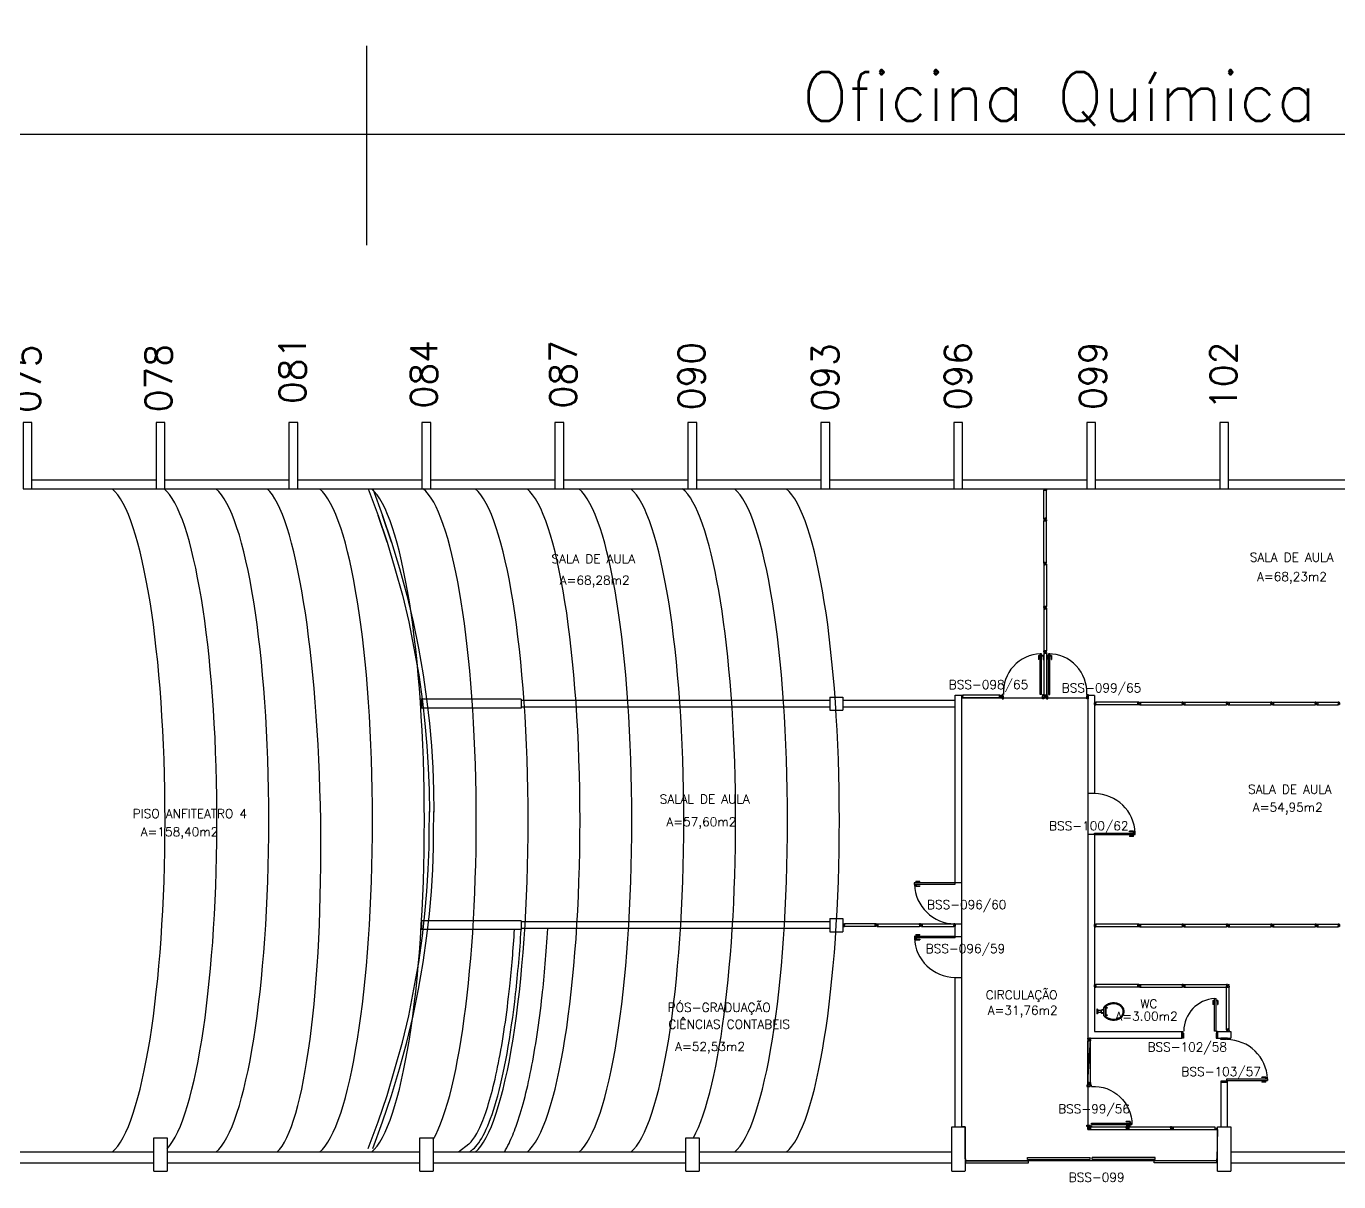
# Model space of a CAD drawing. Extents: x -248 to -11, y 347 to 447.
# Drawn here: x -159.2 to -129.58, y 416.39 to 442.47 of the extents above; entities that cross this region are included whole.
import ezdxf
from ezdxf.enums import TextEntityAlignment as Align

# ---------------------------------------------------------------- set-up
doc = ezdxf.new("R2010")
doc.units = 0
doc.header["$LTSCALE"] = 0.02
doc.header["$MEASUREMENT"] = 0
doc.header["$PDMODE"] = 99
doc.layers.get('0').update_dxf_attribs({"linetype": 'CONTINUOUS'})
doc.layers.get('DEFPOINTS').update_dxf_attribs({"linetype": 'CONTINUOUS'})
for name, color, linetype in [('ALV', 2, 'CONTINUOUS'), ('AREA', 2, 'CONTINUOUS'), ('DIV', 2, 'CONTINUOUS'), ('EQUIP', 1, 'CONTINUOUS'), ('ESQ', 1, 'CONTINUOUS'), ('ESTR', 3, 'CONTINUOUS'), ('JANELA', 1, 'CONTINUOUS'), ('LAYOUT-ANF', 1, 'CONTINUOUS'), ('NOPILAR1', 2, 'CONTINUOUS'), ('TEXTO', 2, 'CONTINUOUS'), ('TEXTO-CENTRO-CUSTO', 2, 'CONTINUOUS'), ('TEXTO-ENDEREÇO', 2, 'CONTINUOUS')]:
    doc.layers.add(name, color=color, linetype=linetype)
doc.styles.add('1', font='romans.shx', dxfattribs={"height": 1.1})
doc.styles.add('NOPILAR', font='simplex.shx', dxfattribs={"height": 0.6})
doc.styles.add('UNB-100', font='simplex.shx', dxfattribs={"height": 0.2})
doc.styles.add('UNB-100-1', font='simplex.shx', dxfattribs={"height": 0.2})
doc.dimstyles.new('1-600', dxfattribs={"dimtxt": 1.1, "dimasz": 2.5, "dimexe": 2, "dimexo": 4, "dimgap": 0.2, "dimtad": 1, "dimdec": 0, "dimzin": 4, "dimdsep": 46, "dimlunit": 6, "dimtxsty": '1', "dimblk1": 'NONE', "dimblk2": 'NONE', "dimsah": 1, "dimcen": 0, "dimclrd": 2, "dimclre": 2, "dimclrt": 2, "dimadec": 0, "dimazin": 0, "dimtfac": 1, "dimtdec": 0, "dimtmove": 2, "dimatfit": 3, "dimldrblk": 'NONE', "dimfxl": 0, "dimtolj": 1, "dimtzin": 0, "dimarcsym": 0})

# ---------------------------------------------------------------- blocks, each defined once
blk = doc.blocks.new('PILAR-SSS')
blk.add_lwpolyline([(0, 0), (0, -1.5), (0.2, -1.5), (0.2, 0)], close=True)
blk = doc.blocks.new('PISOANF-SSS')
for p, q in [((0, 0), (-0.224, -0.6)), ((-0.224, -0.6), (-0.427, -1.2)), ((-0.427, -1.2), (-0.603, -1.8)), ((-0.603, -1.8), (-0.772, -2.4)), ((-0.772, -2.4), (-0.914, -3)), ((-0.914, -3), (-1.032, -3.6)), ((-1.032, -3.6), (-1.14, -4.2)), ((-1.14, -4.2), (-1.223, -4.8)), ((-1.223, -4.8), (-1.28, -5.3)), ((-1.28, -5.3), (-1.324, -5.8)), ((-1.324, -5.8), (-1.355, -6.3)), ((-1.355, -6.3), (-1.374, -6.8)), ((-1.374, -6.8), (-1.374, -7.111)), ((-1.374, -7.111), (-1.38, -7.611)), ((-1.374, -8.093), (-1.38, -7.593)), ((-1.355, -8.593), (-1.374, -8.093)), ((-1.324, -9.093), (-1.355, -8.593)), ((-1.28, -9.593), (-1.324, -9.093)), ((-1.223, -10.093), (-1.28, -9.593)), ((-1.14, -10.693), (-1.223, -10.093)), ((-1.032, -11.293), (-1.14, -10.693)), ((-0.914, -11.893), (-1.032, -11.293)), ((-0.772, -12.493), (-0.914, -11.893)), ((-0.603, -13.093), (-0.772, -12.493)), ((-0.427, -13.693), (-0.603, -13.093))]:
    blk.add_line(p, q)
blk.add_lwpolyline([(-0.224, -14.293), (-0.427, -13.693)], close=True)
blk.add_lwpolyline([(0, -14.893), (-0.224, -14.293)])
blk = doc.blocks.new('*D54')
at = {"layer": 'DEFPOINTS', "color": 0}
for p in [(-151.511, 440.03), (-151.511, 433.53), (-120.269, 433.53)]:
    blk.add_point(p, dxfattribs=at)
at = {"layer": 'TEXTO-CENTRO-CUSTO', "color": 2, "lineweight": -2}
for p, q in [((-151.511, 437.53), (-151.511, 442.03)), ((-120.269, 440.03), (-151.511, 440.03))]:
    blk.add_line(p, q, dxfattribs=at)
at = {"layer": 'TEXTO-CENTRO-CUSTO', "color": 2, "insert": (-135.89, 440.832), "char_height": 1.1, "attachment_point": 5, "style": '1'}
blk.add_mtext('\\A1;Oficina Química', dxfattribs=at)
blk = doc.blocks.new('_NONE')
at = {"color": 0, "linetype": 'ByBlock'}
blk.add_circle((0, 0), 0.25, dxfattribs=at)
blk = doc.blocks.new('*D51')
at = {"color": 2, "linetype": 'ByBlock'}
for p, q in [((-162.069, 437.53), (-162.069, 442.03)), ((-151.511, 440.03), (-162.069, 440.03))]:
    blk.add_line(p, q, dxfattribs=at)
at = {"layer": 'DEFPOINTS', "color": 0, "linetype": 'ByBlock'}
for p in [(-162.069, 440.03), (-162.069, 433.53), (-151.511, 433.53)]:
    blk.add_point(p, dxfattribs=at)
blk = doc.blocks.new('DIVMT-SSS')
for p, q in [((-0.03, 0.008), (-0.03, 0.03)), ((-0.006, 0.03), (-0.03, 0.03)), ((-0.03, 0.008), (-0.02, 0.008)), ((-0.02, -0.008), (-0.02, 0.008)), ((-0.006, 0.02), (-0.006, 0.03)), ((0.006, 0.02), (-0.006, 0.02)), ((-0.005, 0), (0.005, 0)), ((0.005, 0), (-0.005, 0)), ((0, 0.005), (0, -0.005)), ((0, -0.005), (0, 0.005)), ((0.006, 0.03), (0.03, 0.03)), ((0.006, 0.02), (0.006, 0.03)), ((0.03, 0.008), (0.02, 0.008)), ((0.02, -0.008), (0.02, 0.008)), ((0.03, 0.008), (0.03, 0.03)), ((-0.03, -0.008), (-0.03, -0.03)), ((-0.03, -0.008), (-0.02, -0.008)), ((-0.03, -0.03), (-0.03, -0.97)), ((-0.03, -0.03), (-0.009, -0.03)), ((0.03, -0.03), (-0.03, -0.03)), ((-0.03, -0.03), (-0.006, -0.03)), ((-0.009, -0.03), (-0.027, -0.03)), ((-0.006, -0.02), (-0.006, -0.03)), ((-0.006, -0.02), (0.006, -0.02)), ((-0.006, -0.02), (-0.006, -0.03)), ((0.006, -0.02), (-0.006, -0.02)), ((0.005, -0.03), (-0.005, -0.03)), ((0.006, -0.02), (0.006, -0.03)), ((0.006, -0.02), (0.006, -0.03)), ((0.03, -0.03), (0.006, -0.03)), ((0.03, -0.008), (0.02, -0.008)), ((0.03, -0.008), (0.03, -0.03)), ((0.03, -0.03), (0.03, -0.97)), ((0.03, -0.97), (-0.03, -0.97)), ((-0.006, -0.98), (-0.006, -0.97)), ((-0.006, -0.98), (0.006, -0.98)), ((0.006, -1.001), (-0.006, -1.001)), ((0.005, -0.97), (-0.005, -0.97)), ((0, -0.994), (0, -1.007)), ((0, -1.02), (0, -1.021)), ((0.006, -0.98), (0.006, -0.97))]:
    blk.add_line(p, q)
blk = doc.blocks.new('PD80-SSS')
at = {"color": 1}
for p, q in [((-0.777, 0.01), (-0.777, -0.03)), ((-0.777, 0.01), (-0.687, 0.01)), ((-0.687, 0), (-0.687, 0.01)), ((-0.777, -0.105), (-0.777, -0.065)), ((-0.777, -0.105), (-0.687, -0.105)), ((-0.767, 0), (-0.767, -0.03)), ((-0.767, 0), (-0.687, 0)), ((-0.767, -0.095), (-0.767, -0.065)), ((-0.767, -0.095), (-0.687, -0.095)), ((-0.687, -0.095), (-0.687, -0.105))]:
    blk.add_line(p, q, dxfattribs=at)
at = {"color": 2}
for p, q in [((-0.075, 0), (0.075, 0)), ((0.075, -0.03), (0.075, 0)), ((-0.817, -0.065), (-0.817, -0.03)), ((-0.085, -0.03), (-0.817, -0.03)), ((-0.085, -0.065), (-0.817, -0.065)), ((-0.085, -0.03), (-0.085, -0.065)), ((-0.075, 0), (-0.075, -0.02)), ((-0.075, -0.02), (-0.04, -0.02)), ((-0.04, -0.03), (-0.04, -0.02)), ((-0.04, -0.03), (0.075, -0.03)), ((-0.075, -0.781), (-0.04, -0.781)), ((-0.075, -0.801), (-0.075, -0.781)), ((-0.075, -0.801), (0.075, -0.801)), ((-0.075, -0.802), (0.075, -0.802)), ((-0.04, -0.771), (0.075, -0.771)), ((-0.04, -0.771), (-0.04, -0.781)), ((0.075, -0.771), (0.075, -0.801))]:
    blk.add_line(p, q, dxfattribs=at)
at = {"color": 1}
blk.add_arc((-0.085, -0.03), 0.731, 182.6571, 270, dxfattribs=at)
blk = doc.blocks.new('DIVINI-SSS')
for p, q in [((-0.02, 0), (-0.02, -0.008)), ((-0.02, 0), (0.001, 0)), ((-0.005, 0), (0.005, 0)), ((0, 0.005), (0, -0.005)), ((0.001, 0), (0.02, 0)), ((-0.03, -0.008), (-0.02, -0.008)), ((-0.03, -0.008), (-0.03, -0.028)), ((-0.03, -0.028), (-0.008, -0.028)), ((-0.03, -0.03), (0.03, -0.03)), ((-0.03, -0.975), (-0.03, -0.03)), ((-0.009, -0.03), (-0.027, -0.03)), ((-0.008, -0.019), (0.008, -0.019)), ((-0.008, -0.019), (-0.008, -0.028)), ((-0.006, -0.021), (-0.006, -0.03)), ((0.006, -0.021), (-0.006, -0.021)), ((-0.006, -0.023), (-0.006, -0.027)), ((-0.004, -0.021), (0.004, -0.021)), ((0.006, -0.021), (0.006, -0.03)), ((0.006, -0.023), (0.006, -0.027)), ((0.008, -0.019), (0.008, -0.028)), ((0.03, -0.028), (0.008, -0.028)), ((0.009, -0.03), (0.027, -0.03)), ((0.02, 0), (0.02, -0.008)), ((0.03, -0.008), (0.02, -0.008)), ((0.03, -0.008), (0.03, -0.028)), ((0.03, -0.975), (0.03, -0.03)), ((-0.03, -0.975), (0.03, -0.975)), ((-0.009, -0.975), (-0.027, -0.975)), ((-0.006, -0.985), (-0.006, -0.975)), ((0.006, -0.985), (-0.006, -0.985)), ((0.006, -1.01), (-0.006, -1.01)), ((0, -0.985), (0, -0.988)), ((0, -1.003), (0, -1.018)), ((0.006, -0.985), (0.006, -0.975)), ((0.03, -0.975), (0.009, -0.975)), ((0.009, -0.975), (0.027, -0.975))]:
    blk.add_line(p, q)
blk = doc.blocks.new('MTINI-SSS')
for p, q in [((-0.03, 0.008), (-0.03, 0.028)), ((-0.03, 0.028), (-0.008, 0.028)), ((-0.03, 0.008), (-0.02, 0.008)), ((-0.02, 0), (-0.02, 0.008)), ((-0.001, 0), (-0.02, 0)), ((-0.008, 0.019), (-0.008, 0.028)), ((0.008, 0.019), (-0.008, 0.019)), ((0.005, 0), (-0.005, 0)), ((0.02, 0), (-0.001, 0)), ((0, -0.005), (0, 0.005)), ((0.008, 0.019), (0.008, 0.028)), ((0.03, 0.028), (0.008, 0.028)), ((0.03, 0.008), (0.02, 0.008)), ((0.02, 0), (0.02, 0.008)), ((0.03, 0.008), (0.03, 0.028))]:
    blk.add_line(p, q)
blk = doc.blocks.new('MTT-SSS')
for p, q in [((-0.008, 0.03), (-0.03, 0.03)), ((-0.03, 0.03), (-0.03, 0.006)), ((-0.0185, 0.006), (-0.03, 0.006)), ((-0.0185, -0.006), (-0.0185, 0.006)), ((-0.008, 0.03), (-0.008, 0.02)), ((-0.008, 0.02), (0.008, 0.02)), ((-0.0051, 0), (0.0051, 0)), ((0, -0.0051), (0, 0.0051)), ((0.008, 0.03), (0.03, 0.03)), ((0.008, 0.03), (0.008, 0.02)), ((0.0205, -0.006), (0.0205, 0.006)), ((0.0205, 0.006), (0.03, 0.006)), ((0.03, 0.006), (0.03, 0.03)), ((-0.03, -0.03), (-0.03, -0.006)), ((-0.0185, -0.006), (-0.03, -0.006)), ((-0.008, -0.03), (-0.03, -0.03)), ((-0.008, -0.02), (0.008, -0.02)), ((-0.008, -0.03), (-0.008, -0.02)), ((0.008, -0.03), (0.008, -0.02)), ((0.008, -0.03), (0.03, -0.03)), ((0.0205, -0.006), (0.03, -0.006)), ((0.03, -0.006), (0.03, -0.03))]:
    blk.add_line(p, q)
blk = doc.blocks.new('DIV-SSS')
for p, q in [((-0.005, 0), (0.005, 0)), ((0, 0.005), (0, -0.005)), ((-0.03, -0.03), (-0.03, -0.97)), ((0.03, -0.03), (-0.03, -0.03)), ((-0.03, -0.03), (-0.009, -0.03)), ((-0.009, -0.03), (-0.027, -0.03)), ((-0.006, -0.02), (0.006, -0.02)), ((-0.006, -0.02), (-0.006, -0.03)), ((-0.005, -0.022), (0.005, -0.022)), ((-0.005, -0.022), (-0.005, -0.029)), ((0.005, -0.029), (-0.005, -0.029)), ((0.005, -0.03), (-0.005, -0.03)), ((0.005, -0.022), (0.005, -0.029)), ((0.006, -0.02), (0.006, -0.03)), ((0.03, -0.03), (0.03, -0.97)), ((0.03, -0.97), (-0.03, -0.97)), ((0.007, -0.999), (-0.007, -0.999)), ((-0.006, -0.98), (-0.006, -0.97)), ((-0.006, -0.98), (0.006, -0.98)), ((0.005, -0.97), (-0.005, -0.97)), ((0, -0.991), (0, -1.006)), ((0.006, -0.98), (0.006, -0.97))]:
    blk.add_line(p, q)
blk = doc.blocks.new('VDC-P-SSS')
for p, q in [((-0.127, 0.192), (0.127, 0.192)), ((-0.109, 0.202), (0.109, 0.202)), ((-0.068, 0.152), (0.068, 0.152)), ((-0.05, 0.152), (-0.03, 0.11)), ((-0.05, 0.015), (-0.05, 0)), ((-0.05, 0), (0.05, 0)), ((0.045, 0.02), (-0.045, 0.02)), ((-0.04, 0.025), (-0.04, 0.02)), ((0.035, 0.03), (-0.035, 0.03)), ((-0.03, 0.152), (-0.03, 0.11)), ((0.03, 0.11), (-0.03, 0.11)), ((0.03, 0.1), (-0.03, 0.1)), ((-0.025, 0.1), (-0.025, 0.03)), ((0.025, 0.1), (0.025, 0.03)), ((0.03, 0.152), (0.03, 0.11)), ((0.05, 0.152), (0.03, 0.11)), ((0.04, 0.025), (0.04, 0.02)), ((0.05, 0.015), (0.05, 0))]:
    blk.add_line(p, q)
for points in [[(0.16, 0.244, 0.050424), (0.18, 0.288, 0.082137), (0.195, 0.381, 0.082137), (0.18, 0.474, 0.090148), (0.138, 0.549, 0.104406), (0.073, 0.601, 0.117345), (0, 0.619, 0.117345), (-0.073, 0.601, 0.104406), (-0.138, 0.549, 0.090148), (-0.18, 0.474, 0.082137), (-0.195, 0.381, 0.082137)], [(0.142, 0.254, 0.050424), (0.161, 0.295, 0.082137), (0.175, 0.381, 0.082137), (0.161, 0.468, 0.090148), (0.122, 0.536, 0.104406), (0.064, 0.583, 0.117345), (0, 0.599, 0.117345), (-0.064, 0.583, 0.104406), (-0.122, 0.536, 0.090148), (-0.161, 0.468, 0.082137), (-0.175, 0.381, 0.082137)], [(-0.195, 0.381, 0.082137), (-0.18, 0.288, 0.050424), (-0.16, 0.244, 0.104406)], [(-0.175, 0.381, 0.082137), (-0.161, 0.295, 0.050424), (-0.142, 0.254, 0.050424)]]:
    blk.add_lwpolyline(points, format="xyb")
for centre in [(-0.083, 0.226), (0.083, 0.226)]:
    blk.add_circle(centre, 0.0101)
for centre, radius, start, end in [((0.08, 0.36), 0.266, 205.6863, 226.7558), ((0.08, 0.36), 0.246, 205.6863, 219.7706), ((-0.068, 0.202), 0.05, 226.7558, 270), ((-0.045, 0.015), 0.005, 90, 180), ((-0.035, 0.025), 0.005, 90, 180), ((-0.03, 0.105), 0.005, 90, 270), ((0.03, 0.105), 0.005, 270, 90), ((0.035, 0.025), 0.005, 0, 90), ((0.045, 0.015), 0.005, 360, 90), ((0.068, 0.202), 0.05, 270, 313.2442), ((-0.08, 0.36), 0.266, 313.2442, 334.3137), ((-0.08, 0.36), 0.246, 320.2294, 334.3137)]:
    blk.add_arc(centre, radius, start, end)
blk = doc.blocks.new('DIVMT-SLS')
for p, q in [((-0.03, 0.03), (-0.03, 0.006)), ((-0.008, 0.03), (-0.03, 0.03)), ((-0.0185, 0.006), (-0.03, 0.006)), ((-0.0185, -0.006), (-0.0185, 0.006)), ((-0.008, 0.03), (-0.008, 0.02)), ((-0.008, 0.02), (0.008, 0.02)), ((-0.0051, 0), (0.0051, 0)), ((0.0051, 0), (-0.0051, 0)), ((-0.0051, 0), (0.0051, 0)), ((0.97, -0.03), (0, 0.03)), ((0, -0.0051), (0, 0.0051)), ((0, 0.0051), (0, -0.0051)), ((0.008, 0.03), (0.008, 0.02)), ((0.008, 0.03), (0.03, 0.03)), ((0.0205, 0.006), (0.03, 0.006)), ((0.0205, -0.006), (0.0205, 0.006)), ((0.0205, 0.006), (0.0205, -0.006)), ((0.0205, 0.006), (0.03, 0.006)), ((0.97, 0.03), (0.03, 0.03)), ((0.03, 0.006), (0.03, 0.03)), ((0.03, -0.03), (0.03, 0.03)), ((0.03, -0.005), (0.03, 0.005)), ((0.97, 0.03), (0.97, 0.009)), ((0.97, 0.009), (0.97, 0.027)), ((0.9795, 0.006), (0.97, 0.006)), ((0.97, -0.005), (0.97, 0.005)), ((0.9795, 0.006), (0.9795, -0.006)), ((1.0051, 0), (0.9949, 0)), ((1, 0.0051), (1, -0.0051)), ((-0.0185, -0.006), (-0.03, -0.006)), ((-0.03, -0.03), (-0.03, -0.006)), ((-0.008, -0.03), (-0.03, -0.03)), ((-0.008, -0.03), (-0.008, -0.02)), ((-0.008, -0.02), (0.008, -0.02)), ((0.008, -0.03), (0.008, -0.02)), ((0.008, -0.03), (0.03, -0.03)), ((0.0205, -0.006), (0.03, -0.006)), ((0.0205, -0.006), (0.03, -0.006)), ((0.03, -0.006), (0.03, -0.03)), ((0.97, -0.03), (0.03, -0.03)), ((0.9795, -0.006), (0.97, -0.006)), ((0.97, -0.009), (0.97, -0.027))]:
    blk.add_line(p, q)
blk = doc.blocks.new('PDV2E-SSS')
at = {"layer": 'DIV'}
for p, q in [((0.034, 0.925), (0.034, 0.835)), ((0.034, 0.925), (0.074, 0.925)), ((0.044, 0.915), (0.044, 0.835)), ((0.044, 0.915), (0.074, 0.915)), ((0.076, 0.05), (0.076, 0.965)), ((0.106, 0.965), (0.076, 0.965)), ((0.106, 0.05), (0.106, 0.965)), ((0.148, 0.925), (0.108, 0.925)), ((0.138, 0.915), (0.108, 0.915)), ((0.138, 0.915), (0.138, 0.835)), ((0.148, 0.925), (0.148, 0.835)), ((0.044, 0.835), (0.034, 0.835)), ((0.138, 0.835), (0.148, 0.835)), ((0.031, 0.05), (0.031, -0.05)), ((0.051, 0.05), (0.031, 0.05)), ((0.051, 0.02), (0.051, 0.05)), ((0.051, 0.02), (0.061, 0.02)), ((0.061, -0.05), (0.061, 0.02)), ((0.076, 0.05), (0.106, 0.05)), ((0.95, 0.02), (0.94, 0.02)), ((0.94, -0.05), (0.94, 0.02)), ((0.95, 0.02), (0.95, 0.05)), ((0.95, 0.05), (0.97, 0.05)), ((0.97, 0.05), (0.97, 0.035)), ((0.97, 0.035), (0.97, -0.035)), ((0.031, -0.05), (0.061, -0.05)), ((0.97, -0.05), (0.94, -0.05)), ((0.97, -0.035), (0.97, -0.05))]:
    blk.add_line(p, q, dxfattribs=at)
at = {"layer": 'DIV', "color": 1}
blk.add_arc((0.076, 0.1), 0.865, 356.6786, 90, dxfattribs=at)
blk = doc.blocks.new('MTT')
for p, q in [((-0.008, 0.03), (-0.03, 0.03)), ((-0.03, 0.03), (-0.03, 0.006)), ((-0.0185, 0.006), (-0.03, 0.006)), ((-0.0185, -0.006), (-0.0185, 0.006)), ((-0.008, 0.03), (-0.008, 0.02)), ((-0.008, 0.02), (0.008, 0.02)), ((-0.0051, 0), (0.0051, 0)), ((0, -0.0051), (0, 0.0051)), ((0.008, 0.03), (0.03, 0.03)), ((0.008, 0.03), (0.008, 0.02)), ((0.0205, -0.006), (0.0205, 0.006)), ((0.0205, 0.006), (0.03, 0.006)), ((0.03, 0.006), (0.03, 0.03)), ((-0.03, -0.03), (-0.03, -0.006)), ((-0.0185, -0.006), (-0.03, -0.006)), ((-0.008, -0.03), (-0.03, -0.03)), ((-0.008, -0.02), (0.008, -0.02)), ((-0.008, -0.03), (-0.008, -0.02)), ((0.008, -0.03), (0.008, -0.02)), ((0.008, -0.03), (0.03, -0.03)), ((0.0205, -0.006), (0.03, -0.006)), ((0.03, -0.006), (0.03, -0.03))]:
    blk.add_line(p, q)
blk = doc.blocks.new('ds')
at = {"layer": 'ESQ'}
for p, q in [((-135.094, 424.258), (-134.174, 424.258)), ((-135.094, 424.223), (-134.174, 424.223)), ((-134.304, 424.288), (-134.304, 424.298)), ((-134.214, 424.298), (-134.304, 424.298)), ((-134.224, 424.288), (-134.304, 424.288)), ((-134.304, 424.193), (-134.304, 424.184)), ((-134.224, 424.193), (-134.304, 424.193)), ((-134.214, 424.183), (-134.304, 424.183)), ((-134.224, 424.288), (-134.224, 424.258)), ((-134.224, 424.193), (-134.224, 424.223)), ((-134.214, 424.298), (-134.214, 424.258)), ((-134.214, 424.183), (-134.214, 424.223)), ((-134.174, 424.223), (-134.174, 424.258))]:
    blk.add_line(p, q, dxfattribs=at)
blk.add_arc((-135.102, 424.224), 0.925, 2.203, 89.5427, dxfattribs=at)

msp = doc.modelspace()

# ---------------------------------------------------------------- linework, layer by layer
for p, q in [((-135.206, 419.63), (-135.184, 419.63)), ((-135.184, 419.63), (-135.184, 419.606)), ((-135.206, 419.57), (-135.184, 419.57)), ((-135.196, 419.606), (-135.184, 419.606)), ((-135.196, 419.606), (-135.196, 419.594)), ((-135.196, 419.594), (-135.184, 419.594)), ((-135.184, 419.57), (-135.184, 419.594))]:
    msp.add_line(p, q)
at = {"layer": 'ALV'}
for p, q in [((-159.069, 432.23), (-156.269, 432.23)), ((-156.069, 432.23), (-153.269, 432.23)), ((-153.069, 432.23), (-150.269, 432.23)), ((-150.069, 432.23), (-147.269, 432.23)), ((-147.069, 432.23), (-144.269, 432.23)), ((-144.069, 432.23), (-141.269, 432.23)), ((-141.069, 432.23), (-138.269, 432.23)), ((-138.069, 432.23), (-135.269, 432.23)), ((-135.069, 432.23), (-132.269, 432.23)), ((-132.069, 432.23), (-129.269, 432.23)), ((-159.069, 432.03), (-156.269, 432.03)), ((-156.069, 432.03), (-153.269, 432.03)), ((-153.069, 432.03), (-150.269, 432.03)), ((-150.069, 432.03), (-147.269, 432.03)), ((-147.069, 432.03), (-144.269, 432.03)), ((-144.069, 432.03), (-141.269, 432.03)), ((-141.069, 432.03), (-138.269, 432.03)), ((-138.069, 432.03), (-135.269, 432.03)), ((-135.069, 432.03), (-132.269, 432.03)), ((-132.069, 432.03), (-129.269, 432.03)), ((-138.241, 423.135), (-138.241, 427.369)), ((-138.241, 427.369), (-138.091, 427.369)), ((-138.091, 423.135), (-138.091, 427.369)), ((-135.094, 427.362), (-135.244, 427.362)), ((-135.244, 427.362), (-135.244, 425.149)), ((-135.094, 427.362), (-135.094, 425.149)), ((-148.029, 427.255), (-141.069, 427.255)), ((-148.029, 427.105), (-141.069, 427.105)), ((-140.769, 427.255), (-138.241, 427.255)), ((-140.769, 427.105), (-138.241, 427.105)), ((-135.094, 425.149), (-135.244, 425.149)), ((-135.244, 424.223), (-135.244, 419.63)), ((-135.094, 424.223), (-135.244, 424.223)), ((-135.094, 424.223), (-135.094, 419.78)), ((-138.091, 423.135), (-138.241, 423.135)), ((-141.069, 422.255), (-148.029, 422.255)), ((-141.069, 422.105), (-148.029, 422.105)), ((-138.241, 421.891), (-138.241, 422.209)), ((-138.241, 422.209), (-138.091, 422.209)), ((-138.091, 421.926), (-138.091, 422.209)), ((-138.241, 421.926), (-138.091, 421.926)), ((-138.242, 421), (-138.091, 421)), ((-138.241, 417.627), (-138.241, 421)), ((-138.091, 417.627), (-138.091, 421)), ((-135.244, 419.63), (-133.12, 419.63)), ((-135.094, 419.78), (-133.12, 419.78)), ((-132.318, 419.78), (-132.018, 419.78)), ((-132.318, 419.63), (-132.018, 419.63)), ((-132.091, 419.627), (-132.241, 419.627)), ((-132.018, 419.78), (-132.018, 419.63)), ((-132.091, 418.629), (-132.241, 418.629)), ((-132.241, 418.629), (-132.241, 417.627)), ((-132.091, 417.627), (-132.091, 418.629)), ((-156.316, 417.058), (-161.015, 417.058)), ((-150.316, 417.058), (-156.016, 417.058)), ((-144.316, 417.058), (-150.016, 417.058)), ((-149.21, 417.239), (-149.445, 417.058)), ((-149.118, 417.12), (-149.199, 417.058)), ((-138.316, 417.058), (-144.016, 417.058)), ((-126.316, 417.058), (-132.016, 417.058)), ((-156.316, 416.808), (-161.015, 416.808)), ((-150.316, 416.808), (-156.016, 416.808)), ((-144.316, 416.808), (-150.016, 416.808)), ((-138.316, 416.808), (-144.016, 416.808)), ((-126.316, 416.808), (-132.016, 416.808))]:
    msp.add_line(p, q, dxfattribs=at)
at = {"layer": 'ALV', "color": 2}
for p, q in [((-133.12, 419.63), (-133.12, 419.78)), ((-132.318, 419.63), (-132.318, 419.78))]:
    msp.add_line(p, q, dxfattribs=at)
at = {"layer": 'ALV'}
msp.add_lwpolyline([(-138.091, 427.309), (-135.244, 427.309), (-135.244, 417.567), (-132.316, 417.567), (-132.336, 416.908), (-132.336, 416.859), (-137.996, 416.858), (-137.996, 416.908), (-138.016, 416.908), (-138.016, 417.627), (-138.091, 417.627), (-138.091, 427.309)], dxfattribs=at)
for points, knots in [([(-149.213, 417.237), (-149.173, 417.269), (-149.115, 417.337), (-148.996, 417.537), (-148.934, 417.67), (-148.755, 418.144), (-148.641, 418.564), (-148.442, 419.572), (-148.356, 420.159), (-148.244, 421.208), (-148.208, 421.637), (-148.18, 422.08)], [3.291204, 3.291204, 3.291204, 3.291204, 3.444835, 3.444835, 3.598467, 3.598467, 3.895085, 3.895085, 4.191703, 4.191703, 4.378675, 4.378675, 4.378675, 4.378675]), ([(-149.118, 417.12), (-149.034, 417.188), (-148.942, 417.316), (-148.762, 417.683), (-148.674, 417.922), (-148.415, 418.822), (-148.265, 419.658), (-148.104, 421.088), (-148.062, 421.574), (-148.029, 422.08)], [3.291204, 3.291204, 3.291204, 3.291204, 3.503439, 3.503439, 3.715675, 3.715675, 4.167767, 4.167767, 4.380049, 4.380049, 4.380049, 4.380049]), ([(-148.408, 417.058), (-148.371, 417.12), (-148.337, 417.186), (-148.246, 417.373), (-148.194, 417.502), (-148.016, 417.997), (-147.904, 418.426), (-147.708, 419.418), (-147.624, 419.979), (-147.505, 421.05), (-147.463, 421.537), (-147.431, 422.105)], [3.446493, 3.446493, 3.446493, 3.446493, 3.5092255, 3.5092255, 3.6182362, 3.6182362, 3.8949869, 3.8949869, 4.1717377, 4.1717377, 4.3800486, 4.3800486, 4.3800486, 4.3800486])]:
    msp.add_open_spline(points, degree=3, knots=knots, dxfattribs=at)
at = {"layer": 'DIV'}
for p, q in [((-136.24, 431.37), (-136.24, 431.999)), ((-136.24, 431.999), (-136.18, 431.999)), ((-136.216, 432.029), (-136.204, 432.029)), ((-136.216, 432.008), (-136.216, 431.999)), ((-136.204, 432.008), (-136.216, 432.008)), ((-136.215, 431.999), (-136.205, 431.999)), ((-136.21, 432.022), (-136.21, 432.036)), ((-136.204, 432.008), (-136.204, 431.999)), ((-136.18, 431.37), (-136.18, 431.999)), ((-136.24, 431.37), (-136.216, 431.37)), ((-136.24, 431.348), (-136.24, 431.37)), ((-136.24, 431.37), (-136.18, 431.37)), ((-136.24, 431.348), (-136.23, 431.348)), ((-136.24, 431.332), (-136.23, 431.332)), ((-136.24, 431.332), (-136.24, 431.31)), ((-136.216, 431.31), (-136.24, 431.31)), ((-136.23, 431.348), (-136.23, 431.332)), ((-136.216, 431.36), (-136.216, 431.37)), ((-136.216, 431.36), (-136.216, 431.37)), ((-136.216, 431.36), (-136.204, 431.36)), ((-136.204, 431.36), (-136.216, 431.36)), ((-136.216, 431.319), (-136.204, 431.319)), ((-136.216, 431.319), (-136.216, 431.31)), ((-136.215, 431.37), (-136.205, 431.37)), ((-136.215, 431.34), (-136.205, 431.34)), ((-136.205, 431.34), (-136.215, 431.34)), ((-136.21, 431.345), (-136.21, 431.335)), ((-136.21, 431.335), (-136.21, 431.345)), ((-136.204, 431.36), (-136.204, 431.37)), ((-136.18, 431.37), (-136.204, 431.37)), ((-136.204, 431.36), (-136.204, 431.37)), ((-136.204, 431.319), (-136.204, 431.31)), ((-136.204, 431.31), (-136.18, 431.31)), ((-136.201, 431.37), (-136.183, 431.37)), ((-136.18, 431.37), (-136.201, 431.37)), ((-136.18, 431.348), (-136.19, 431.348)), ((-136.19, 431.348), (-136.19, 431.332)), ((-136.18, 431.332), (-136.19, 431.332)), ((-136.18, 431.348), (-136.18, 431.37)), ((-136.18, 431.332), (-136.18, 431.31)), ((-136.36, 428.265), (-136.36, 428.175)), ((-136.36, 428.265), (-136.32, 428.265)), ((-136.35, 428.255), (-136.35, 428.175)), ((-136.35, 428.255), (-136.32, 428.255)), ((-136.287, 428.305), (-136.317, 428.305)), ((-136.317, 427.39), (-136.317, 428.305)), ((-136.287, 427.39), (-136.287, 428.305)), ((-136.245, 428.265), (-136.285, 428.265)), ((-136.255, 428.255), (-136.285, 428.255)), ((-136.255, 428.255), (-136.255, 428.175)), ((-136.245, 428.265), (-136.245, 428.175)), ((-136.176, 428.265), (-136.136, 428.265)), ((-136.176, 428.265), (-136.176, 428.175)), ((-136.166, 428.255), (-136.136, 428.255)), ((-136.166, 428.255), (-136.166, 428.175)), ((-136.104, 428.305), (-136.134, 428.305)), ((-136.134, 427.39), (-136.134, 428.305)), ((-136.104, 427.39), (-136.104, 428.305)), ((-136.061, 428.265), (-136.101, 428.265)), ((-136.071, 428.255), (-136.101, 428.255)), ((-136.071, 428.255), (-136.071, 428.175)), ((-136.061, 428.265), (-136.061, 428.175)), ((-136.35, 428.175), (-136.359, 428.175)), ((-136.255, 428.175), (-136.245, 428.175)), ((-136.166, 428.175), (-136.176, 428.175)), ((-136.071, 428.175), (-136.062, 428.175)), ((-138.085, 427.34), (-138.099, 427.34)), ((-138.071, 427.346), (-138.062, 427.346)), ((-138.071, 427.346), (-138.071, 427.334)), ((-138.071, 427.334), (-138.062, 427.334)), ((-137.241, 427.37), (-138.062, 427.37)), ((-138.062, 427.31), (-138.062, 427.37)), ((-138.062, 427.335), (-138.062, 427.345)), ((-137.241, 427.37), (-137.241, 427.346)), ((-137.219, 427.37), (-137.241, 427.37)), ((-137.241, 427.31), (-137.241, 427.37)), ((-137.241, 427.37), (-137.241, 427.349)), ((-137.241, 427.349), (-137.241, 427.367)), ((-137.231, 427.346), (-137.241, 427.346)), ((-137.231, 427.346), (-137.241, 427.346)), ((-137.241, 427.335), (-137.241, 427.345)), ((-137.231, 427.334), (-137.241, 427.334)), ((-137.241, 427.31), (-137.241, 427.334)), ((-137.231, 427.334), (-137.241, 427.334)), ((-137.231, 427.334), (-137.231, 427.346)), ((-137.231, 427.346), (-137.231, 427.334)), ((-137.219, 427.37), (-137.219, 427.36)), ((-137.219, 427.36), (-137.203, 427.36)), ((-137.219, 427.32), (-137.203, 427.32)), ((-137.219, 427.31), (-137.219, 427.32)), ((-137.216, 427.34), (-137.205, 427.34)), ((-137.205, 427.34), (-137.216, 427.34)), ((-137.211, 427.335), (-137.211, 427.345)), ((-137.211, 427.345), (-137.211, 427.335)), ((-137.203, 427.37), (-137.203, 427.36)), ((-137.203, 427.37), (-137.181, 427.37)), ((-137.203, 427.31), (-137.203, 427.32)), ((-137.19, 427.334), (-137.19, 427.346)), ((-137.19, 427.346), (-137.181, 427.346)), ((-137.19, 427.334), (-137.181, 427.334)), ((-137.181, 427.346), (-137.181, 427.37)), ((-137.181, 427.334), (-137.181, 427.31)), ((-137.179, 427.39), (-137.179, 427.375)), ((-137.159, 427.39), (-137.179, 427.39)), ((-137.179, 427.375), (-137.179, 427.305)), ((-137.159, 427.36), (-137.159, 427.39)), ((-137.159, 427.36), (-137.149, 427.36)), ((-137.149, 427.29), (-137.149, 427.36)), ((-136.287, 427.39), (-136.317, 427.39)), ((-136.26, 427.36), (-136.27, 427.36)), ((-136.27, 427.29), (-136.27, 427.36)), ((-136.26, 427.36), (-136.26, 427.39)), ((-136.26, 427.39), (-136.24, 427.39)), ((-136.24, 427.39), (-136.24, 427.375)), ((-136.24, 427.375), (-136.24, 427.305)), ((-136.179, 427.39), (-136.179, 427.29)), ((-136.159, 427.39), (-136.179, 427.39)), ((-136.159, 427.36), (-136.159, 427.39)), ((-136.159, 427.36), (-136.149, 427.36)), ((-136.149, 427.29), (-136.149, 427.36)), ((-136.134, 427.39), (-136.104, 427.39)), ((-135.26, 427.36), (-135.27, 427.36)), ((-135.27, 427.29), (-135.27, 427.36)), ((-135.26, 427.36), (-135.26, 427.39)), ((-135.26, 427.39), (-135.24, 427.39)), ((-135.24, 427.39), (-135.24, 427.375)), ((-135.24, 427.375), (-135.24, 427.305)), ((-137.241, 427.31), (-138.062, 427.31)), ((-137.219, 427.31), (-137.241, 427.31)), ((-137.203, 427.31), (-137.181, 427.31)), ((-137.179, 427.305), (-137.179, 427.29)), ((-137.179, 427.29), (-137.149, 427.29)), ((-136.24, 427.29), (-136.27, 427.29)), ((-136.24, 427.305), (-136.24, 427.29)), ((-136.179, 427.29), (-136.149, 427.29)), ((-135.24, 427.29), (-135.27, 427.29)), ((-135.24, 427.305), (-135.24, 427.29)), ((-130.092, 427.21), (-130.114, 427.21)), ((-130.114, 427.186), (-130.114, 427.21)), ((-130.105, 427.186), (-130.114, 427.186)), ((-130.105, 427.174), (-130.114, 427.174)), ((-130.114, 427.174), (-130.114, 427.15)), ((-130.092, 427.15), (-130.114, 427.15)), ((-130.105, 427.186), (-130.105, 427.174)), ((-130.092, 427.21), (-130.092, 427.2)), ((-130.076, 427.2), (-130.092, 427.2)), ((-130.076, 427.16), (-130.092, 427.16)), ((-130.092, 427.15), (-130.092, 427.16)), ((-130.079, 427.18), (-130.089, 427.18)), ((-130.089, 427.18), (-130.079, 427.18)), ((-130.084, 427.185), (-130.084, 427.174)), ((-130.084, 427.174), (-130.084, 427.185)), ((-130.076, 427.21), (-130.076, 427.2)), ((-130.076, 427.21), (-130.054, 427.21)), ((-130.076, 427.15), (-130.076, 427.16)), ((-130.076, 427.15), (-130.054, 427.15)), ((-130.064, 427.186), (-130.064, 427.174)), ((-130.064, 427.186), (-130.054, 427.186)), ((-130.064, 427.174), (-130.064, 427.186)), ((-130.064, 427.186), (-130.054, 427.186)), ((-130.064, 427.174), (-130.054, 427.174)), ((-130.064, 427.174), (-130.054, 427.174)), ((-130.054, 427.21), (-130.054, 427.186)), ((-130.054, 427.21), (-130.054, 427.15)), ((-130.054, 427.21), (-129.6, 427.21)), ((-130.054, 427.185), (-130.054, 427.175)), ((-130.054, 427.15), (-130.054, 427.174)), ((-130.054, 427.171), (-130.054, 427.153)), ((-130.054, 427.15), (-130.054, 427.171)), ((-130.054, 427.15), (-129.6, 427.15)), ((-129.6, 427.21), (-129.6, 427.15)), ((-129.59, 427.186), (-129.6, 427.186)), ((-129.6, 427.185), (-129.6, 427.175)), ((-129.59, 427.174), (-129.6, 427.174)), ((-129.59, 427.174), (-129.59, 427.186)), ((-140.768, 422.18), (-140.758, 422.18)), ((-140.763, 422.18), (-140.763, 422.2)), ((-140.763, 422.2), (-140.755, 422.2)), ((-140.763, 422.174), (-140.763, 422.185)), ((-140.763, 422.16), (-140.763, 422.18)), ((-140.763, 422.16), (-140.755, 422.16)), ((-140.755, 422.21), (-140.735, 422.21)), ((-140.755, 422.21), (-140.755, 422.2)), ((-140.755, 422.15), (-140.755, 422.16)), ((-140.755, 422.15), (-140.735, 422.15)), ((-140.744, 422.188), (-140.735, 422.188)), ((-140.744, 422.172), (-140.744, 422.188)), ((-140.744, 422.172), (-140.735, 422.172)), ((-140.742, 422.186), (-140.733, 422.186)), ((-140.742, 422.186), (-140.742, 422.174)), ((-140.742, 422.176), (-140.742, 422.184)), ((-140.742, 422.174), (-140.733, 422.174)), ((-140.74, 422.186), (-140.736, 422.186)), ((-140.74, 422.174), (-140.736, 422.174)), ((-140.735, 422.21), (-140.735, 422.188)), ((-140.735, 422.15), (-140.735, 422.172)), ((-140.044, 422.21), (-140.733, 422.21)), ((-140.733, 422.15), (-140.733, 422.21)), ((-140.733, 422.189), (-140.733, 422.207)), ((-140.733, 422.171), (-140.733, 422.153)), ((-140.044, 422.15), (-140.733, 422.15)), ((-140.044, 422.15), (-140.044, 422.21)), ((-140.044, 422.21), (-140.044, 422.189)), ((-140.044, 422.189), (-140.044, 422.207)), ((-140.035, 422.186), (-140.044, 422.186)), ((-140.035, 422.174), (-140.044, 422.174)), ((-140.044, 422.171), (-140.044, 422.153)), ((-140.035, 422.186), (-140.035, 422.174)), ((-140.035, 422.18), (-140.032, 422.18)), ((-140.016, 422.18), (-140.002, 422.18)), ((-140.009, 422.186), (-140.009, 422.174)), ((-139.017, 422.21), (-139.039, 422.21)), ((-139.039, 422.186), (-139.039, 422.21)), ((-139.029, 422.186), (-139.039, 422.186)), ((-139.029, 422.174), (-139.039, 422.174)), ((-139.039, 422.174), (-139.039, 422.15)), ((-139.017, 422.15), (-139.039, 422.15)), ((-139.029, 422.186), (-139.029, 422.174)), ((-139.017, 422.21), (-139.017, 422.2)), ((-139.001, 422.2), (-139.017, 422.2)), ((-139.001, 422.16), (-139.017, 422.16)), ((-139.017, 422.15), (-139.017, 422.16)), ((-139.003, 422.18), (-139.014, 422.18)), ((-139.014, 422.18), (-139.003, 422.18)), ((-139.009, 422.185), (-139.009, 422.174)), ((-139.009, 422.174), (-139.009, 422.185)), ((-139.001, 422.21), (-139.001, 422.2)), ((-139.001, 422.21), (-138.979, 422.21)), ((-139.001, 422.15), (-139.001, 422.16)), ((-139.001, 422.15), (-138.979, 422.15)), ((-138.988, 422.186), (-138.988, 422.174)), ((-138.988, 422.186), (-138.979, 422.186)), ((-138.988, 422.174), (-138.988, 422.186)), ((-138.988, 422.186), (-138.979, 422.186)), ((-138.988, 422.174), (-138.979, 422.174)), ((-138.988, 422.174), (-138.979, 422.174)), ((-138.979, 422.21), (-138.979, 422.186)), ((-138.979, 422.21), (-138.979, 422.15)), ((-138.979, 422.21), (-138.271, 422.21)), ((-138.979, 422.185), (-138.979, 422.175)), ((-138.979, 422.15), (-138.979, 422.174)), ((-138.979, 422.171), (-138.979, 422.153)), ((-138.979, 422.15), (-138.979, 422.171)), ((-138.979, 422.15), (-138.271, 422.15)), ((-138.271, 422.21), (-138.271, 422.15)), ((-138.262, 422.186), (-138.271, 422.186)), ((-138.271, 422.185), (-138.271, 422.175)), ((-138.262, 422.174), (-138.271, 422.174)), ((-138.262, 422.174), (-138.262, 422.186)), ((-138.248, 422.18), (-138.234, 422.18)), ((-138.241, 422.186), (-138.241, 422.173)), ((-138.222, 422.18), (-138.221, 422.18)), ((-130.092, 422.202), (-130.114, 422.202)), ((-130.114, 422.178), (-130.114, 422.202)), ((-130.105, 422.178), (-130.114, 422.178)), ((-130.105, 422.166), (-130.114, 422.166)), ((-130.114, 422.166), (-130.114, 422.142)), ((-130.092, 422.142), (-130.114, 422.142)), ((-130.105, 422.178), (-130.105, 422.166)), ((-130.092, 422.202), (-130.092, 422.192)), ((-130.076, 422.192), (-130.092, 422.192)), ((-130.076, 422.152), (-130.092, 422.152)), ((-130.092, 422.142), (-130.092, 422.152)), ((-130.079, 422.172), (-130.089, 422.172)), ((-130.089, 422.172), (-130.079, 422.172)), ((-130.084, 422.177), (-130.084, 422.167)), ((-130.084, 422.167), (-130.084, 422.177)), ((-130.076, 422.202), (-130.076, 422.192)), ((-130.076, 422.202), (-130.054, 422.202)), ((-130.076, 422.142), (-130.076, 422.152)), ((-130.076, 422.142), (-130.054, 422.142)), ((-130.064, 422.178), (-130.064, 422.166)), ((-130.064, 422.178), (-130.054, 422.178)), ((-130.064, 422.166), (-130.064, 422.178)), ((-130.064, 422.178), (-130.054, 422.178)), ((-130.064, 422.166), (-130.054, 422.166)), ((-130.064, 422.166), (-130.054, 422.166)), ((-130.054, 422.202), (-129.6, 422.202)), ((-130.054, 422.202), (-130.054, 422.178)), ((-130.054, 422.202), (-130.054, 422.142)), ((-130.054, 422.177), (-130.054, 422.167)), ((-130.054, 422.142), (-130.054, 422.166)), ((-130.054, 422.163), (-130.054, 422.145)), ((-130.054, 422.142), (-130.054, 422.163)), ((-130.054, 422.142), (-129.6, 422.142)), ((-129.6, 422.202), (-129.6, 422.142)), ((-129.59, 422.178), (-129.6, 422.178)), ((-129.6, 422.177), (-129.6, 422.167)), ((-129.59, 422.166), (-129.6, 422.166)), ((-129.59, 422.166), (-129.59, 422.178)), ((-135.244, 418.603), (-135.244, 418.627)), ((-135.235, 418.603), (-135.244, 418.603)), ((-135.244, 418.591), (-135.244, 418.567)), ((-135.235, 418.591), (-135.244, 418.591)), ((-135.222, 418.567), (-135.244, 418.567)), ((-135.235, 418.603), (-135.235, 418.591)), ((-135.222, 418.567), (-135.222, 418.577)), ((-135.206, 418.577), (-135.222, 418.577)), ((-135.206, 418.567), (-135.206, 418.577)), ((-135.206, 418.567), (-135.184, 418.567)), ((-135.194, 418.603), (-135.184, 418.603)), ((-135.194, 418.591), (-135.194, 418.603)), ((-135.194, 418.603), (-135.184, 418.603)), ((-135.194, 418.603), (-135.194, 418.591)), ((-135.194, 418.591), (-135.184, 418.591)), ((-135.194, 418.591), (-135.184, 418.591)), ((-135.184, 418.627), (-135.184, 418.567)), ((-135.184, 418.627), (-135.184, 418.603)), ((-135.184, 418.602), (-135.184, 418.592)), ((-135.184, 418.567), (-135.184, 418.591)), ((-135.184, 418.567), (-135.184, 418.588)), ((-135.184, 418.588), (-135.184, 418.57)), ((-135.244, 417.603), (-135.244, 417.627)), ((-135.235, 417.603), (-135.244, 417.603)), ((-135.244, 417.591), (-135.244, 417.567)), ((-135.235, 417.591), (-135.244, 417.591)), ((-135.222, 417.567), (-135.244, 417.567)), ((-135.235, 417.603), (-135.235, 417.591)), ((-135.222, 417.567), (-135.222, 417.577)), ((-135.206, 417.577), (-135.222, 417.577)), ((-135.206, 417.567), (-135.206, 417.577)), ((-135.206, 417.567), (-135.184, 417.567)), ((-135.194, 417.603), (-135.184, 417.603)), ((-135.194, 417.591), (-135.194, 417.603)), ((-135.194, 417.603), (-135.184, 417.603)), ((-135.194, 417.603), (-135.194, 417.591)), ((-135.194, 417.591), (-135.184, 417.591)), ((-135.194, 417.591), (-135.184, 417.591)), ((-135.184, 417.627), (-134.376, 417.627)), ((-135.184, 417.627), (-135.184, 417.567)), ((-135.184, 417.627), (-135.184, 417.603)), ((-135.184, 417.602), (-135.184, 417.592)), ((-135.184, 417.567), (-135.184, 417.591)), ((-135.184, 417.567), (-135.184, 417.588)), ((-135.184, 417.588), (-135.184, 417.57)), ((-135.184, 417.567), (-134.376, 417.567)), ((-134.376, 417.627), (-134.376, 417.567)), ((-134.367, 417.603), (-134.376, 417.603)), ((-134.376, 417.602), (-134.376, 417.592)), ((-134.367, 417.591), (-134.376, 417.591)), ((-134.367, 417.591), (-134.367, 417.603)), ((-134.353, 417.597), (-134.339, 417.597)), ((-134.346, 417.604), (-134.346, 417.591)), ((-134.327, 417.597), (-134.326, 417.597))]:
    msp.add_line(p, q, dxfattribs=at)
at = {"layer": 'DIV', "color": 1}
for centre, start, end in [((-136.285, 427.44), 92.0836, 183.3214), ((-136.134, 427.44), 356.6786, 90)]:
    msp.add_arc(centre, 0.865, start, end, dxfattribs=at)
at = {"layer": 'ESQ'}
for p, q in [((-135.094, 424.223), (-135.094, 424.258)), ((-138.241, 423.1), (-138.241, 423.135)), ((-138.241, 421.926), (-139.162, 421.926)), ((-138.241, 421.891), (-139.162, 421.891)), ((-139.122, 421.966), (-139.032, 421.966)), ((-139.122, 421.966), (-139.122, 421.926)), ((-139.122, 421.851), (-139.122, 421.891)), ((-139.122, 421.851), (-139.032, 421.851)), ((-139.112, 421.956), (-139.032, 421.956)), ((-139.112, 421.956), (-139.112, 421.926)), ((-139.112, 421.861), (-139.112, 421.891)), ((-139.112, 421.861), (-139.032, 421.861)), ((-139.032, 421.956), (-139.032, 421.966)), ((-139.032, 421.861), (-139.032, 421.851)), ((-132.091, 419.627), (-132.241, 419.627)), ((-132.091, 419.627), (-132.091, 419.608)), ((-132.091, 419.623), (-132.091, 419.608)), ((-132.126, 419.597), (-132.241, 419.597)), ((-132.091, 419.608), (-132.126, 419.608)), ((-132.126, 419.597), (-132.126, 419.608)), ((-131.229, 418.747), (-131.319, 418.747)), ((-131.319, 418.737), (-131.319, 418.747)), ((-131.239, 418.737), (-131.319, 418.737)), ((-131.239, 418.737), (-131.239, 418.707)), ((-131.229, 418.747), (-131.229, 418.707)), ((-132.241, 418.659), (-132.241, 418.629)), ((-132.126, 418.659), (-132.241, 418.659)), ((-132.091, 418.629), (-132.241, 418.629)), ((-132.126, 418.659), (-132.126, 418.649)), ((-132.091, 418.649), (-132.126, 418.649)), ((-132.109, 418.707), (-131.189, 418.707)), ((-132.109, 418.672), (-132.109, 418.707)), ((-132.109, 418.672), (-131.189, 418.672)), ((-132.091, 418.633), (-132.091, 418.649)), ((-132.091, 418.629), (-132.091, 418.649)), ((-131.239, 418.643), (-131.319, 418.643)), ((-131.319, 418.643), (-131.319, 418.633)), ((-131.229, 418.633), (-131.319, 418.633)), ((-131.239, 418.643), (-131.239, 418.673)), ((-131.229, 418.633), (-131.229, 418.673)), ((-131.189, 418.707), (-131.189, 418.672))]:
    msp.add_line(p, q, dxfattribs=at)
at = {"layer": 'ESQ', "color": 2}
msp.add_line((-132.241, 419.597), (-132.241, 419.627), dxfattribs=at)
at = {"layer": 'ESQ'}
for centre, start, end in [((-138.234, 421.926), 182.203, 269.5427), ((-132.116, 418.673), 2.203, 89.5427)]:
    msp.add_arc(centre, 0.925, start, end, dxfattribs=at)
at = {"layer": 'ESTR'}
for p, q in [((-141.069, 427.33), (-140.769, 427.33)), ((-141.069, 427.33), (-141.069, 427.03)), ((-140.769, 427.33), (-140.769, 427.03)), ((-148.029, 427.28), (-150.3, 427.28)), ((-150.279, 427.28), (-150.279, 427.08)), ((-148.029, 427.08), (-150.279, 427.08)), ((-148.029, 427.28), (-148.029, 427.08)), ((-141.069, 427.03), (-140.769, 427.03)), ((-141.069, 422.33), (-141.069, 422.03)), ((-141.069, 422.33), (-140.769, 422.33)), ((-140.769, 422.33), (-140.769, 422.03)), ((-148.029, 422.28), (-150.279, 422.28)), ((-150.279, 422.28), (-150.279, 422.08)), ((-148.029, 422.08), (-150.279, 422.08)), ((-148.029, 422.28), (-148.029, 422.08)), ((-141.069, 422.03), (-140.769, 422.03)), ((-138.316, 416.627), (-138.316, 417.627)), ((-138.316, 417.627), (-138.016, 417.627)), ((-138.016, 417.627), (-138.016, 416.627)), ((-132.316, 416.627), (-132.316, 417.627)), ((-132.316, 417.627), (-132.016, 417.627)), ((-132.016, 417.627), (-132.016, 416.627)), ((-156.316, 417.377), (-156.016, 417.377)), ((-156.316, 416.627), (-156.316, 417.377)), ((-156.016, 417.377), (-156.016, 416.627)), ((-150.316, 417.377), (-150.016, 417.377)), ((-150.316, 416.627), (-150.316, 417.377)), ((-150.016, 417.377), (-150.016, 416.627)), ((-144.316, 417.377), (-144.016, 417.377)), ((-144.316, 416.627), (-144.316, 417.377)), ((-144.016, 417.377), (-144.016, 416.627)), ((-156.316, 416.627), (-156.017, 416.627)), ((-150.316, 416.627), (-150.017, 416.627)), ((-144.316, 416.627), (-144.017, 416.627)), ((-138.316, 416.627), (-138.017, 416.627)), ((-132.316, 416.627), (-132.017, 416.627))]:
    msp.add_line(p, q, dxfattribs=at)
at = {"layer": 'JANELA', "color": 3}
for p, q in [((-137.996, 416.908), (-138.016, 416.908)), ((-138.016, 416.808), (-137.996, 416.808)), ((-137.996, 416.808), (-137.996, 416.908)), ((-137.996, 416.859), (-136.581, 416.859)), ((-137.996, 416.812), (-136.581, 416.812)), ((-136.604, 416.933), (-135.189, 416.933)), ((-136.604, 416.887), (-136.604, 416.933)), ((-136.604, 416.887), (-135.189, 416.887)), ((-136.581, 416.812), (-136.581, 416.859)), ((-135.189, 416.887), (-135.189, 416.933)), ((-133.729, 416.933), (-135.144, 416.933)), ((-135.144, 416.887), (-135.144, 416.933)), ((-133.729, 416.887), (-135.144, 416.887)), ((-132.336, 416.859), (-133.751, 416.859)), ((-133.751, 416.812), (-133.751, 416.859)), ((-132.336, 416.812), (-133.751, 416.812)), ((-133.729, 416.887), (-133.729, 416.933)), ((-132.336, 416.908), (-132.316, 416.908)), ((-132.336, 416.808), (-132.336, 416.908)), ((-132.316, 416.808), (-132.336, 416.808))]:
    msp.add_line(p, q, dxfattribs=at)
at = {"layer": 'LAYOUT-ANF'}
for centre, major_axis, ratio, start_param, end_param in [((-157.467, 424.544), (0, 7.57), 0.185219, 3.291204, 6.133571), ((-156.297, 424.544), (0, 7.57), 0.185256, 3.343079, 6.133571), ((-155.127, 424.544), (0, 7.57), 0.185295, 3.291204, 6.133571), ((-153.842, 424.544), (-0.115, 7.57), 0.170161, 3.288641, 6.130964), ((-152.787, 424.544), (0, 7.57), 0.18538, 3.291204, 6.133571), ((-151.617, 424.544), (0, 7.57), 0.185426, 3.291204, 6.133571), ((-150.447, 424.544), (0, 7.57), 0.185475, 3.45334, 6.133571), ((-149.277, 424.544), (0, 7.57), 0.185525, 3.291204, 6.133571), ((-148.107, 424.544), (0, 7.57), 0.185578, 3.291204, 6.133571), ((-146.937, 424.544), (0, 7.57), 0.185633, 3.291204, 6.133571), ((-145.767, 424.544), (0, 7.57), 0.18569, 3.291205, 6.133572), ((-144.597, 424.544), (0, 7.57), 0.18575, 3.46959, 6.133572), ((-143.427, 424.544), (0, 7.57), 0.185811, 3.291205, 6.133572), ((-142.257, 424.544), (0, 7.57), 0.185875, 3.291205, 6.133572)]:
    msp.add_ellipse(centre, major_axis=major_axis, ratio=ratio, start_param=start_param, end_param=end_param, dxfattribs=at)

# ---------------------------------------------------------------- block references
at = {"layer": 'ALV'}
msp.add_blockref('ds', (0, 0), dxfattribs=at)
at = {"layer": 'ALV', "rotation": 179.9999999764983}
msp.add_blockref('ds', (-273.336, 847.358), dxfattribs=at)
at = {"layer": 'DIV'}
for name, p, rotation in [('MTINI-SSS', (-136.21, 432.029), 180), ('DIV-SSS', (-136.21, 430.34), 180), ('MTINI-SSS', (-138.091, 427.34), 270), ('DIVINI-SSS', (-135.094, 427.18), 90), ('DIVMT-SSS', (-134.084, 427.18), 90), ('DIVMT-SSS', (-133.084, 427.18), 90), ('DIVMT-SSS', (-132.084, 427.18), 90), ('DIVMT-SSS', (-131.084, 427.18), 90), ('MTINI-SSS', (-129.569, 427.18), 90), ('DIVMT-SSS', (-140.009, 422.18), 90), ('MTINI-SSS', (-138.241, 422.18), 90), ('DIVINI-SSS', (-135.094, 422.172), 90), ('DIVMT-SSS', (-134.084, 422.172), 90), ('DIVMT-SSS', (-133.084, 422.172), 90), ('DIVMT-SSS', (-132.084, 422.172), 90), ('DIVMT-SSS', (-131.084, 422.172), 90), ('MTINI-SSS', (-129.569, 422.172), 90), ('DIVINI-SSS', (-135.094, 420.81), 90), ('DIVMT-SSS', (-134.084, 420.81), 90), ('DIVMT-SSS', (-133.084, 420.81), 90), ('DIVMT-SSS', (-132.084, 419.81), 179.9999999764983), ('DIVMT-SLS', (-135.214, 419.6), 270), ('DIVMT-SSS', (-134.346, 417.597), 90), ('DIVMT-SSS', (-133.346, 417.597), 90)]:
    msp.add_blockref(name, p, dxfattribs=dict(at, rotation=rotation))
for name, p in [('DIVMT-SSS', (-136.21, 430.34)), ('DIVMT-SSS', (-136.21, 429.34)), ('DIVMT-SSS', (-136.21, 428.34)), ('MTT-SSS', (-136.21, 427.34)), ('MTT-SSS', (-132.084, 420.81)), ('MTT', (-135.214, 418.6)), ('MTT', (-135.214, 417.6))]:
    msp.add_blockref(name, p, dxfattribs=at)
at = {"layer": 'DIV', "xscale": -1, "rotation": 270.0000000235017}
msp.add_blockref('PDV2E-SSS', (-135.214, 417.6), dxfattribs=at)
at = {"layer": 'EQUIP', "rotation": 270}
msp.add_blockref('VDC-P-SSS', (-135.044, 420.23), dxfattribs=at)
at = {"layer": 'ESQ', "rotation": 269.9999999529933}
msp.add_blockref('PD80-SSS', (-132.318, 419.705), dxfattribs=at)
at = {"layer": 'ESTR'}
for p in [(-159.269, 433.53), (-156.269, 433.53), (-153.269, 433.53), (-150.269, 433.53), (-147.269, 433.53), (-144.269, 433.53), (-141.269, 433.53), (-138.269, 433.53), (-135.269, 433.53), (-132.269, 433.53)]:
    msp.add_blockref('PILAR-SSS', p, dxfattribs=at)
at = {"layer": 'ESTR', "rotation": 179.9999999764969}
for p in [(-151.48, 417.136), (-151.38, 417.136)]:
    msp.add_blockref('PISOANF-SSS', p, dxfattribs=at)

# ---------------------------------------------------------------- texts
at = {"layer": 'AREA', "style": 'UNB-100'}
for s, p in [('A=68,28m2', (-147.16, 429.866)), ('A=68,23m2 ', (-131.428, 429.948)), ('A=54,95m2', (-131.521, 424.742)), ('A=158,40m2', (-156.613, 424.187)), ('A=57,60m2', (-144.753, 424.413)), ('A=3.00m2', (-134.622, 420.024)), ('A=52,53m2', (-144.556, 419.34))]:
    msp.add_text(s, height=0.2, dxfattribs=at).set_placement(p)
msp.add_text('A=31,76m2', height=0.2, rotation=360, dxfattribs=at).set_placement((-137.505, 420.158))
at = {"layer": 'NOPILAR1', "style": 'NOPILAR'}
for s, p in [('084', (-149.928, 433.844)), ('075', (-158.875, 433.745)), ('078', (-155.91, 433.757)), ('081', (-152.89, 433.943)), ('087', (-146.785, 433.844)), ('090', (-143.888, 433.802)), ('093', (-140.869, 433.775)), ('096', (-137.877, 433.802)), ('099', (-134.829, 433.811)), ('102', (-131.884, 433.811))]:
    msp.add_text(s, height=0.6, rotation=90, dxfattribs=at).set_placement(p)
at = {"layer": 'TEXTO', "style": 'UNB-100'}
for s, p in [('SALA DE AULA', (-131.589, 430.385)), ('SALA DE AULA', (-147.345, 430.349)), ('SALA DE AULA', (-131.63, 425.147)), ('SALAL DE AULA', (-144.904, 424.926)), ('PISO ANFITEATRO 4', (-156.796, 424.598)), ('PÓS-GRADUAÇÃO ', (-144.723, 420.223)), ('WC', (-134.06, 420.305)), ('CIÊNCIAS CONTABEIS', (-144.707, 419.842))]:
    msp.add_text(s, height=0.2, dxfattribs=at).set_placement(p)
msp.add_text('CIRCULAÇÃO', height=0.2, rotation=360, dxfattribs=at).set_placement((-137.549, 420.506))
at = {"layer": 'TEXTO-ENDEREÇO', "style": 'UNB-100-1'}
for s, p in [('BSS-098/65', (-137.486, 427.51)), ('BSS-099/65', (-134.936, 427.435)), ('BSS-100/62', (-135.223, 424.321)), ('BSS-096/60', (-137.978, 422.543)), ('BSS-096/59', (-138.006, 421.55)), ('BSS-102/58', (-133.002, 419.329)), ('BSS-103/57', (-132.236, 418.774)), ('BSS-99/56', (-135.104, 417.932)), ('BSS-099', (-135.046, 416.387))]:
    msp.add_text(s, height=0.2, dxfattribs=at).set_placement(p, align=Align.CENTER)

# ---------------------------------------------------------------- dimensions: what is measured, and where the dimension line sits
at = {"layer": 'TEXTO-CENTRO-CUSTO'}
for base, p1, p2, text, picture, middle in [((-151.511, 440.03), (-120.269, 433.53), (-151.511, 433.53), 'Oficina Química', '*D54', (-135.89, 440.832)), ((-162.069, 440.03), (-151.511, 433.53), (-162.069, 433.53), ' ', '*D51', (-156.79, 440.03))]:
    dim = msp.add_linear_dim(base=base, p1=p1, p2=p2, text=text, dimstyle='1-600', override={"dimse1": 1}, dxfattribs=at)
    dim.commit()
    dim.dimension.update_dxf_attribs({"geometry": picture, "text_midpoint": middle})

doc.saveas('drawing.dxf')
